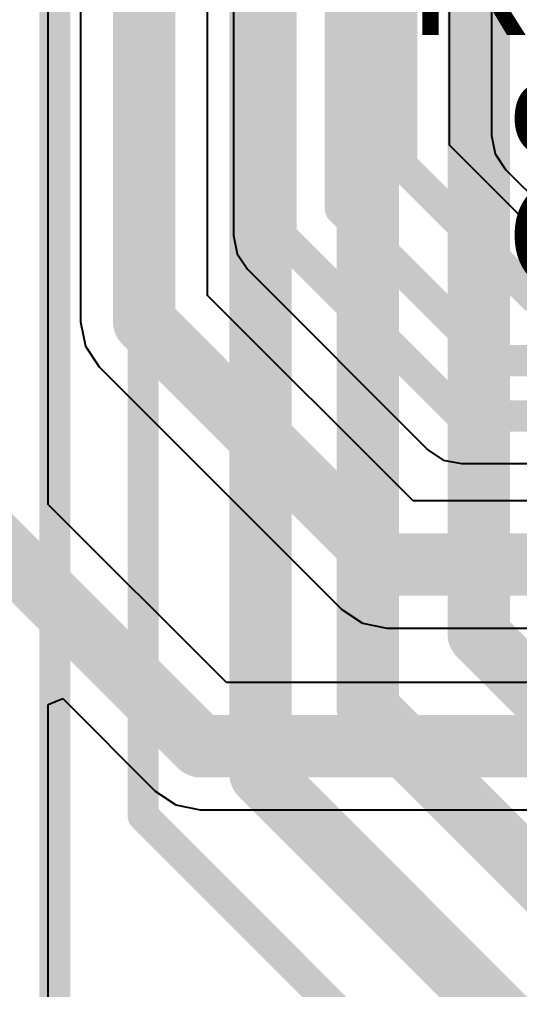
# Model space of a CAD drawing. Header units: inches. Extents: x -18 to 237, y -41 to 211.
# Drawn here: x 9.55 to 13.63, y 39.34 to 47.25 of the extents above; entities that cross this region are included whole.
import ezdxf

# ---------------------------------------------------------------- set-up
doc = ezdxf.new("R2010")
doc.units = ezdxf.units.IN
for name, color, linetype in [('Bottom Layer', 5, 'Continuous'), ('Top Layer', 1, 'Continuous'), ('Top Overlay', 2, 'Continuous')]:
    doc.layers.add(name, color=color, linetype=linetype)
doc.styles.add('Arial', font='', dxfattribs={"height": 0.2})
doc.styles.get('Arial').set_extended_font_data('Arial')

msp = doc.modelspace()

# ---------------------------------------------------------------- linework, layer by layer
at = {"layer": 'Bottom Layer'}
for p, q in [((11.2955, 53.4006), (11.2955, 45.4856)), ((13.0545, 46.2227), (13.0545, 52.2648)), ((9.7856, 43.2963), (9.7856, 51.9959)), ((10.0485, 51.6224), (10.0485, 44.7832)), ((11.0844, 44.9977), (11.0844, 51.5908)), ((13.399, 51.4052), (13.399, 46.2999)), ((13.399, 46.2999), (13.4285, 46.1513)), ((13.9052, 45.3719), (13.0545, 46.2227)), ((13.4285, 46.1513), (13.5128, 46.0252)), ((13.5128, 46.0252), (14.0238, 45.5141)), ((11.2955, 45.4856), (11.3251, 45.3369)), ((11.3251, 45.3369), (11.4093, 45.2109)), ((11.4093, 45.2109), (12.8786, 43.7415)), ((12.7585, 43.3236), (11.0844, 44.9977)), ((10.0485, 44.7832), (10.0879, 44.585)), ((10.0879, 44.585), (10.2002, 44.417)), ((10.2002, 44.417), (12.1777, 42.4394)), ((12.8786, 43.7415), (13.0047, 43.6573)), ((13.0047, 43.6573), (13.1533, 43.6278)), ((13.1533, 43.6278), (19.2937, 43.6278)), ((17.3879, 43.3236), (12.7585, 43.3236)), ((11.2381, 41.8438), (9.7856, 43.2963)), ((12.1777, 42.4394), (12.3457, 42.3272)), ((12.3457, 42.3272), (12.5439, 42.2877)), ((12.5439, 42.2877), (17.3879, 42.2877)), ((17.3639, 41.8438), (11.2381, 41.8438)), ((9.7856, 41.6653), (9.903, 41.7139)), ((9.7856, 38.0883), (9.7856, 41.6653)), ((9.903, 41.7139), (10.6573, 40.9596)), ((10.6573, 40.9596), (10.6574, 40.9596)), ((10.6574, 40.9596), (10.8254, 40.8473)), ((10.8254, 40.8473), (11.0236, 40.8078)), ((11.0236, 40.8078), (11.0236, 40.8078)), ((11.0236, 40.8078), (17.3639, 40.8078))]:
    msp.add_line(p, q, dxfattribs=at)
for points in [[(11.684, 45.4856, 0.254, 0.254, 0), (11.684, 53.4006, 0.254, 0.254, 0)], [(12.1662, 45.704, 0.254, 0.254, 0), (12.1662, 52.8543, 0.254, 0.254, 0)], [(12.666, 46.0618, 0.254, 0.254, 0), (12.666, 52.4257, 0.254, 0.254, 0)], [(10.5664, 44.7832, 0.508, 0.508, 0), (10.5664, 51.7973, 0.508, 0.508, 0)], [(12.666, 46.0618, 0.254, 0.254, 0), (13.7668, 44.961, 0.254, 0.254, 0)], [(12.1662, 45.704, 0.254, 0.254, 0), (13.4041, 44.4661, 0.254, 0.254, 0)], [(11.684, 45.4856, 0.254, 0.254, 0), (13.1533, 44.0162, 0.254, 0.254, 0)], [(10.5664, 44.7832, 0.508, 0.508, 0), (12.5439, 42.8057, 0.508, 0.508, 0)], [(13.4041, 44.4661, 0.254, 0.254, 0), (24.7942, 44.4661, 0.254, 0.254, 0)], [(13.1533, 44.0162, 0.254, 0.254, 0), (24.5384, 44.0162, 0.254, 0.254, 0)], [(9.2677, 43.0817, 0.508, 0.508, 0), (11.0236, 41.3258, 0.508, 0.508, 0)], [(12.5439, 42.8057, 0.508, 0.508, 0), (17.5851, 42.8057, 0.508, 0.508, 0)], [(11.0236, 41.3258, 0.508, 0.508, 0), (17.5611, 41.3258, 0.508, 0.508, 0)]]:
    msp.add_lwpolyline(points, format="xyseb", dxfattribs=at)
for points in [[(12.6025, 46.0618, 0.127, 0.127, 1), (12.7295, 46.0618, 0.127, 0.127, 1)], [(12.6025, 46.0618, 0.127, 0.127, 1), (12.7295, 46.0618, 0.127, 0.127, 1)], [(12.1027, 45.704, 0.127, 0.127, 1), (12.2297, 45.704, 0.127, 0.127, 1)], [(12.1027, 45.704, 0.127, 0.127, 1), (12.2297, 45.704, 0.127, 0.127, 1)], [(11.6205, 45.4856, 0.127, 0.127, 1), (11.7475, 45.4856, 0.127, 0.127, 1)], [(11.6205, 45.4856, 0.127, 0.127, 1), (11.7475, 45.4856, 0.127, 0.127, 1)], [(10.4394, 44.7832, 0.254, 0.254, 1), (10.6934, 44.7832, 0.254, 0.254, 1)], [(10.4394, 44.7832, 0.254, 0.254, 1), (10.6934, 44.7832, 0.254, 0.254, 1)], [(13.3406, 44.4661, 0.127, 0.127, 1), (13.4676, 44.4661, 0.127, 0.127, 1)], [(13.3406, 44.4661, 0.127, 0.127, 1), (13.4676, 44.4661, 0.127, 0.127, 1)], [(13.0898, 44.0162, 0.127, 0.127, 1), (13.2168, 44.0162, 0.127, 0.127, 1)], [(13.0898, 44.0162, 0.127, 0.127, 1), (13.2168, 44.0162, 0.127, 0.127, 1)], [(12.4169, 42.8057, 0.254, 0.254, 1), (12.6709, 42.8057, 0.254, 0.254, 1)], [(12.4169, 42.8057, 0.254, 0.254, 1), (12.6709, 42.8057, 0.254, 0.254, 1)], [(10.8966, 41.3258, 0.254, 0.254, 1), (11.1506, 41.3258, 0.254, 0.254, 1)], [(10.8966, 41.3258, 0.254, 0.254, 1), (11.1506, 41.3258, 0.254, 0.254, 1)]]:
    msp.add_lwpolyline(points, format="xyseb", close=True, dxfattribs=at)
at = {"layer": 'Top Layer'}
for points in [[(9.8392, 34.3548, 0.254, 0.254, 0), (9.8392, 49.771, 0.254, 0.254, 0)], [(10.5594, 40.7582, 0.254, 0.254, 0), (10.5594, 49.644, 0.254, 0.254, 0)], [(11.5158, 41.0973, 0.508, 0.508, 0), (11.5158, 49.3635, 0.508, 0.508, 0)], [(12.3901, 41.6318, 0.508, 0.508, 0), (12.3901, 48.8742, 0.508, 0.508, 0)], [(13.2941, 42.2351, 0.508, 0.508, 0), (13.2941, 47.9122, 0.508, 0.508, 0)], [(13.2941, 42.2351, 0.508, 0.508, 0), (19.6596, 35.8696, 0.508, 0.508, 0)], [(12.3901, 41.6318, 0.508, 0.508, 0), (18.034, 35.9879, 0.508, 0.508, 0)], [(11.5158, 41.0973, 0.508, 0.508, 0), (16.5378, 36.0753, 0.508, 0.508, 0)], [(10.5594, 40.7582, 0.254, 0.254, 0), (13.4874, 37.8302, 0.254, 0.254, 0)]]:
    msp.add_lwpolyline(points, format="xyseb", dxfattribs=at)
for points in [[(13.1671, 42.2351, 0.254, 0.254, 1), (13.4211, 42.2351, 0.254, 0.254, 1)], [(13.1671, 42.2351, 0.254, 0.254, 1), (13.4211, 42.2351, 0.254, 0.254, 1)], [(12.2631, 41.6318, 0.254, 0.254, 1), (12.5171, 41.6318, 0.254, 0.254, 1)], [(12.2631, 41.6318, 0.254, 0.254, 1), (12.5171, 41.6318, 0.254, 0.254, 1)], [(11.3888, 41.0973, 0.254, 0.254, 1), (11.6428, 41.0973, 0.254, 0.254, 1)], [(11.3888, 41.0973, 0.254, 0.254, 1), (11.6428, 41.0973, 0.254, 0.254, 1)], [(10.4959, 40.7582, 0.127, 0.127, 1), (10.6229, 40.7582, 0.127, 0.127, 1)], [(10.4959, 40.7582, 0.127, 0.127, 1), (10.6229, 40.7582, 0.127, 0.127, 1)]]:
    msp.add_lwpolyline(points, format="xyseb", close=True, dxfattribs=at)

# ---------------------------------------------------------------- texts
at = {"layer": 'Top Overlay', "style": 'Arial'}
msp.add_text('R39', height=1.016, dxfattribs=at).set_placement((12.7174, 47.1202))
msp.add_text('Q2', height=1.016, rotation=90, dxfattribs=at).set_placement((14.6179, 44.9385))

doc.saveas('drawing.dxf')
